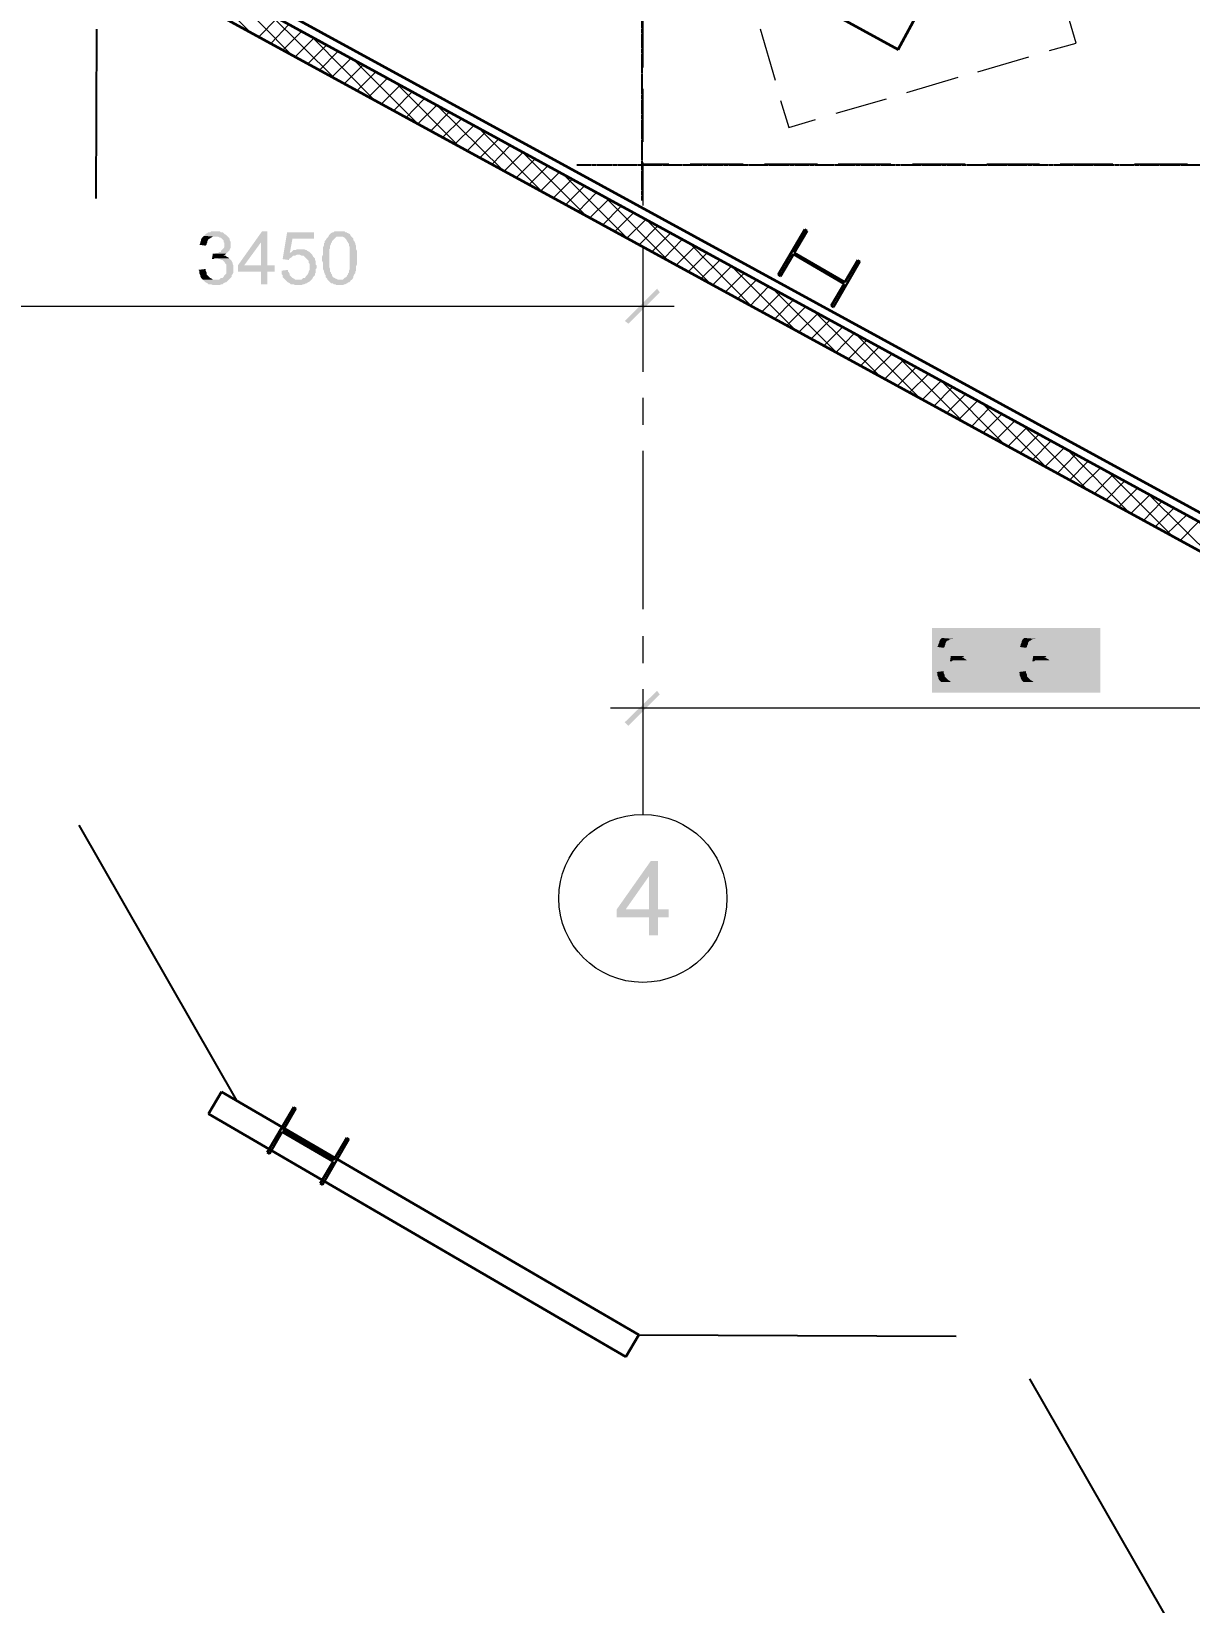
# Model space of a CAD drawing. Header units: millimetres. Extents: x -383313 to -161684, y -117025 to 99224.
# Drawn here: x -357901 to -352428, y -24378 to -16952 of the extents above; entities that cross this region are included whole.
import ezdxf

# ---------------------------------------------------------------- set-up
doc = ezdxf.new("R2010")
doc.units = ezdxf.units.MM
doc.header["$MEASUREMENT"] = 0
doc.linetypes.add('PS-GOST2.303 5', pattern=[24, 20, -1.5, 1, -1.5])
doc.layers.get('Defpoints').update_dxf_attribs({"color": 31})
for name, color, linetype in [('001__КОНСТРУКТИВ__Двери', 13, 'Continuous'), ('001__КОНСТРУКТИВ__Колонны', 14, 'Continuous'), ('001__КОНСТРУКТИВ__размеры внутр.', 7, 'Continuous'), ('PDF_Geometry', 7, 'Continuous'), ('PDF_Solid Fills', 7, 'Continuous'), ('PS_Оси', 5, 'PS-GOST2.303 5')]:
    doc.layers.add(name, color=color, linetype=linetype)
doc.styles.add('PSTUDIO', font='arial.ttf')
doc.dimstyles.new('PS_TICK', dxfattribs={"dimscale": 100, "dimtxt": 2.5, "dimasz": 1, "dimexe": 2, "dimexo": 2, "dimgap": 1, "dimtad": 1, "dimdec": 0, "dimzin": 0, "dimdsep": 46, "dimtxsty": 'PSTUDIO', "dimblk": 'ARCHTICK', "dimcen": 2, "dimdle": 1.5, "dimse1": 1, "dimse2": 1, "dimadec": 0, "dimazin": 0, "dimtfac": 1, "dimtdec": 0, "dimtix": 1, "dimtmove": 1, "dimatfit": 3, "dimldrblk": 'ARCHTICK', "dimfxl": 1, "dimtolj": 1, "dimtzin": 0, "dimarcsym": 0})

# ---------------------------------------------------------------- blocks, each defined once
blk = doc.blocks.new('_ArchTick')
at = {"color": 0, "linetype": 'ByBlock', "const_width": 0.15}
blk.add_lwpolyline([(-0.5, -0.5), (0.5, 0.5)], dxfattribs=at)
blk = doc.blocks.new('*D264')
at = {"layer": '001__КОНСТРУКТИВ__размеры внутр.', "color": 0, "lineweight": -2, "ltscale": 100, "transparency": 16777216}
blk.add_arc((-340355, -23582.1), 2419.2, 151.49301, 180, dxfattribs=at)
at = {"layer": 'Defpoints', "color": 0, "ltscale": 100, "transparency": 16777216}
for p in [(-360678.8, -12544), (-342718.7, -22298.4), (-342642.4, -22794.3), (-343474.2, -23582.1), (-340514.1, -23582.1)]:
    blk.add_point(p, dxfattribs=at)
at = {"layer": '001__КОНСТРУКТИВ__размеры внутр.', "color": 0, "lineweight": -2, "ltscale": 100, "transparency": 16777216, "xscale": 100, "yscale": 100, "zscale": 100}
for p, rotation in [((-342481, -22427.5), 61.49301017023286), ((-342774.3, -23582.1), 269.9999999999997)]:
    blk.add_blockref('_ArchTick', p, dxfattribs=dict(at, rotation=rotation))
at = {"layer": '001__КОНСТРУКТИВ__размеры внутр.', "color": 0, "lineweight": 0, "ltscale": 100, "transparency": 16777216, "insert": (-342920.4, -22930.4), "char_height": 250, "attachment_point": 5, "rotation": 75.74651, "style": 'PSTUDIO'}
blk.add_mtext('\\A1;29°', dxfattribs=at)
blk = doc.blocks.new('A$Cf5759c35')
at = {"layer": 'PDF_Solid Fills'}
for points in [[(1375.8, 347.1), (1371.6, 342.9), (1367.4, 338.7), (1363.1, 330.2), (1363.1, 326), (1358.9, 317.5), (1358.9, 313.3), (1354.7, 304.8), (1384.3, 300.6), (1388.5, 304.8), (1388.5, 309), (1392.8, 317.5), (1392.8, 321.7), (1397, 330.2), (1401.2, 334.4), (1405.5, 334.4), (1409.7, 338.7), (1418.2, 342.9), (1422.4, 342.9), (1430.9, 342.9)], [(1430.9, 368.3), (1409.7, 368.3), (1405.5, 364.1), (1397, 364.1), (1392.8, 359.8), (1384.3, 355.6), (1380.1, 351.4), (1380.1, 351.4), (1375.8, 347.1), (1430.9, 342.9), (1435.1, 342.9), (1443.6, 342.9), (1452, 338.7), (1456.3, 338.7), (1460.5, 334.4), (1464.7, 330.2), (1469, 326), (1469, 317.5), (1473.2, 313.3), (1473.2, 304.8), (1473.2, 300.6), (1473.2, 296.3), (1469, 287.9), (1464.7, 283.6), (1460.5, 279.4), (1456.3, 275.2), (1456.3, 270.9), (1447.8, 270.9), (1443.6, 266.7), (1435.1, 266.7), (1426.6, 262.5), (1422.4, 262.5), (1481.7, 262.5), (1485.9, 266.7), (1490.1, 270.9), (1494.4, 275.2), (1498.6, 279.4), (1498.6, 283.6), (1502.8, 292.1), (1502.8, 296.3), (1502.8, 304.8), (1502.8, 309), (1502.8, 317.5), (1498.6, 326), (1498.6, 330.2), (1494.4, 338.7), (1494.4, 338.7), (1490.1, 342.9), (1485.9, 347.1), (1481.7, 351.4), (1473.2, 355.6), (1469, 359.8), (1464.7, 364.1), (1456.3, 364.1), (1452, 368.3), (1443.6, 368.3), (1439.3, 368.3)], [(1676.2, 368.3), (1650.8, 368.3), (1536.7, 207.4), (1536.7, 177.8), (1646.6, 177.8), (1646.6, 118.5), (1676.2, 118.5), (1676.2, 177.8), (1710.1, 177.8), (1710.1, 207.4), (1676.2, 207.4), (1566.3, 207.4), (1646.6, 317.5)], [(1676.2, 368.3), (1646.6, 317.5), (1646.6, 207.4), (1566.3, 207.4), (1676.2, 207.4)], [(1896.4, 364.1), (1769.4, 364.1), (1748.2, 237.1), (1777.8, 232.8), (1777.8, 237.1), (1782.1, 241.3), (1790.5, 245.5), (1794.8, 249.8), (1794.8, 249.8), (1799, 254), (1807.5, 254), (1815.9, 258.2), (1820.2, 258.2), (1883.7, 262.5), (1883.7, 262.5), (1879.4, 266.7), (1782.1, 266.7), (1794.8, 334.4), (1896.4, 334.4)], [(1964.1, 342.9), (1959.9, 338.7), (1955.6, 334.4), (1951.4, 326), (1947.2, 321.7), (1947.2, 313.3), (1942.9, 313.3), (1942.9, 304.8), (1942.9, 300.6), (1938.7, 292.1), (1938.7, 287.9), (1938.7, 279.4), (1938.7, 275.2), (1938.7, 266.7), (1938.7, 258.2), (1934.5, 249.8), (1934.5, 241.3), (1934.5, 237.1), (1934.5, 228.6), (1938.7, 220.1), (1938.7, 211.7), (1938.7, 203.2), (1938.7, 194.7), (1938.7, 190.5), (1942.9, 182), (1942.9, 177.8), (1947.2, 169.3), (1947.2, 165.1), (1951.4, 160.9), (1951.4, 152.4), (1955.6, 148.2), (1959.9, 143.9), (1959.9, 139.7), (1964.1, 135.5), (2019.1, 139.7), (2014.9, 139.7), (2010.7, 139.7), (2002.2, 143.9), (1998, 143.9), (1993.7, 148.2), (1985.3, 152.4), (1981, 160.9), (1981, 160.9), (1981, 165.1), (1976.8, 169.3), (1976.8, 173.6), (1972.6, 177.8), (1972.6, 186.3), (1972.6, 190.5), (1968.3, 199), (1968.3, 207.4), (1968.3, 215.9), (1968.3, 224.4), (1968.3, 232.8), (1968.3, 241.3), (1968.3, 249.8), (1968.3, 258.2), (1968.3, 266.7), (1968.3, 275.2), (1968.3, 283.6), (1972.6, 287.9), (1972.6, 296.3), (1972.6, 300.6), (1976.8, 309), (1976.8, 313.3), (1981, 317.5), (1981, 321.7), (1985.3, 326), (1989.5, 330.2), (1993.7, 334.4), (1998, 338.7), (2002.2, 342.9), (2010.7, 342.9), (2019.1, 342.9)], [(2019.1, 368.3), (2019.1, 368.3), (1993.7, 368.3), (1989.5, 364.1), (1985.3, 364.1), (1976.8, 359.8), (1972.6, 355.6), (1972.6, 355.6), (1968.3, 351.4), (1964.1, 342.9), (2019.1, 342.9), (2019.1, 342.9), (2027.6, 342.9), (2031.8, 342.9), (2040.3, 338.7), (2044.5, 334.4), (2048.8, 330.2), (2053, 321.7), (2053, 321.7), (2057.2, 317.5), (2057.2, 313.3), (2061.5, 309), (2061.5, 304.8), (2061.5, 300.6), (2065.7, 292.1), (2065.7, 283.6), (2065.7, 279.4), (2065.7, 270.9), (2065.7, 262.5), (2065.7, 249.8), (2065.7, 241.3), (2065.7, 241.3), (2065.7, 228.6), (2065.7, 220.1), (2065.7, 211.7), (2065.7, 203.2), (2065.7, 199), (2065.7, 190.5), (2061.5, 182), (2061.5, 177.8), (2061.5, 173.6), (2057.2, 169.3), (2057.2, 165.1), (2053, 160.9), (2053, 156.6), (2048.8, 152.4), (2040.3, 148.2), (2036.1, 143.9), (2031.8, 139.7), (2023.4, 139.7), (2019.1, 139.7), (1964.1, 135.5), (1968.3, 131.2), (1972.6, 127), (1976.8, 122.8), (1985.3, 122.8), (1989.5, 118.5), (1998, 118.5), (2002.2, 114.3), (2010.7, 114.3), (2019.1, 114.3), (2019.1, 114.3), (2027.6, 114.3), (2031.8, 114.3), (2040.3, 118.5), (2044.5, 118.5), (2053, 122.8), (2057.2, 127), (2061.5, 127), (2065.7, 131.2), (2069.9, 135.5), (2074.2, 139.7), (2078.4, 143.9), (2082.6, 152.4), (2082.6, 156.6), (2086.9, 165.1), (2091.1, 169.3), (2091.1, 173.6), (2091.1, 177.8), (2095.3, 182), (2095.3, 190.5), (2095.3, 194.7), (2095.3, 203.2), (2099.6, 211.7), (2099.6, 215.9), (2099.6, 224.4), (2099.6, 232.8), (2099.6, 241.3), (2099.6, 245.5), (2099.6, 254), (2099.6, 262.5), (2099.6, 270.9), (2099.6, 275.2), (2095.3, 283.6), (2095.3, 287.9), (2095.3, 296.3), (2095.3, 300.6), (2091.1, 309), (2091.1, 313.3), (2086.9, 321.7), (2082.6, 326), (2082.6, 334.4), (2078.4, 338.7), (2078.4, 338.7), (2074.2, 342.9), (2069.9, 347.1), (2065.7, 355.6), (2057.2, 359.8), (2053, 359.8), (2053, 364.1), (2044.5, 364.1), (2040.3, 368.3), (2031.8, 368.3), (2023.4, 368.3)], [(1494.4, 241.3), (1435.1, 241.3), (1439.3, 241.3), (1447.8, 237.1), (1452, 237.1), (1460.5, 232.8), (1464.7, 232.8), (1469, 228.6), (1473.2, 224.4), (1477.4, 215.9), (1481.7, 211.7), (1481.7, 207.4), (1481.7, 199), (1481.7, 190.5), (1481.7, 190.5), (1481.7, 186.3), (1481.7, 177.8), (1481.7, 169.3), (1477.4, 165.1), (1473.2, 160.9), (1469, 152.4), (1464.7, 148.2), (1456.3, 148.2), (1452, 143.9), (1447.8, 139.7), (1439.3, 139.7), (1430.9, 139.7), (1371.6, 139.7), (1375.8, 135.5), (1380.1, 131.2), (1384.3, 127), (1392.8, 122.8), (1397, 118.5), (1405.5, 118.5), (1409.7, 118.5), (1418.2, 114.3), (1422.4, 114.3), (1430.9, 114.3), (1435.1, 114.3), (1443.6, 114.3), (1452, 114.3), (1456.3, 118.5), (1464.7, 118.5), (1469, 122.8), (1477.4, 127), (1481.7, 127), (1485.9, 131.2), (1490.1, 135.5), (1494.4, 139.7), (1498.6, 143.9), (1502.8, 148.2), (1507.1, 152.4), (1507.1, 160.9), (1511.3, 165.1), (1515.5, 173.6), (1515.5, 177.8), (1515.5, 186.3), (1515.5, 190.5), (1515.5, 194.7), (1515.5, 203.2), (1515.5, 207.4), (1511.3, 215.9), (1511.3, 220.1), (1507.1, 228.6), (1502.8, 232.8), (1502.8, 232.8), (1498.6, 237.1)], [(1418.2, 262.5), (1413.9, 237.1), (1413.9, 237.1), (1422.4, 237.1), (1426.6, 241.3), (1435.1, 241.3), (1494.4, 241.3), (1490.1, 245.5), (1481.7, 249.8), (1477.4, 254), (1469, 254), (1477.4, 258.2), (1481.7, 262.5), (1422.4, 262.5)], [(1828.6, 283.6), (1828.6, 283.6), (1815.9, 283.6), (1807.5, 279.4), (1799, 279.4), (1794.8, 275.2), (1790.5, 270.9), (1782.1, 266.7), (1879.4, 266.7), (1875.2, 270.9), (1866.7, 275.2), (1862.5, 279.4), (1858.3, 279.4), (1849.8, 283.6), (1845.6, 283.6), (1837.1, 283.6)], [(1883.7, 262.5), (1820.2, 258.2), (1828.6, 258.2), (1837.1, 254), (1845.6, 254), (1849.8, 249.8), (1854, 245.5), (1858.3, 241.3), (1862.5, 237.1), (1866.7, 232.8), (1871, 228.6), (1871, 220.1), (1875.2, 215.9), (1875.2, 207.4), (1875.2, 199), (1875.2, 199), (1875.2, 194.7), (1875.2, 186.3), (1871, 177.8), (1871, 173.6), (1866.7, 165.1), (1862.5, 160.9), (1858.3, 156.6), (1858.3, 156.6), (1854, 148.2), (1845.6, 148.2), (1841.3, 143.9), (1837.1, 139.7), (1828.6, 139.7), (1820.2, 139.7), (1883.7, 139.7), (1887.9, 143.9), (1887.9, 143.9), (1892.1, 152.4), (1896.4, 156.6), (1900.6, 160.9), (1900.6, 169.3), (1904.8, 173.6), (1904.8, 182), (1904.8, 190.5), (1909.1, 194.7), (1909.1, 203.2), (1909.1, 207.4), (1904.8, 211.7), (1904.8, 220.1), (1904.8, 228.6), (1900.6, 232.8), (1900.6, 241.3), (1896.4, 245.5), (1892.1, 249.8), (1887.9, 258.2)], [(1384.3, 190.5), (1350.4, 186.3), (1354.7, 182), (1354.7, 169.3), (1358.9, 160.9), (1358.9, 156.6), (1363.1, 148.2), (1367.4, 143.9), (1371.6, 139.7), (1430.9, 139.7), (1426.6, 139.7), (1418.2, 139.7), (1413.9, 143.9), (1405.5, 148.2), (1401.2, 152.4), (1401.2, 152.4), (1397, 156.6), (1392.8, 160.9), (1388.5, 165.1), (1388.5, 173.6), (1384.3, 182)], [(1773.6, 186.3), (1739.7, 182), (1744, 182), (1744, 165.1), (1748.2, 160.9), (1748.2, 152.4), (1752.4, 148.2), (1756.7, 143.9), (1760.9, 139.7), (1765.1, 135.5), (1769.4, 131.2), (1773.6, 127), (1782.1, 122.8), (1786.3, 118.5), (1794.8, 118.5), (1799, 118.5), (1807.5, 114.3), (1815.9, 114.3), (1820.2, 114.3), (1824.4, 114.3), (1828.6, 114.3), (1837.1, 114.3), (1845.6, 118.5), (1849.8, 118.5), (1858.3, 122.8), (1862.5, 122.8), (1866.7, 127), (1875.2, 131.2), (1879.4, 135.5), (1883.7, 139.7), (1820.2, 139.7), (1820.2, 139.7), (1815.9, 139.7), (1807.5, 139.7), (1803.2, 143.9), (1794.8, 148.2), (1790.5, 152.4), (1786.3, 156.6), (1782.1, 160.9), (1782.1, 165.1), (1777.8, 173.6), (1773.6, 177.8)], [(4863.9, -1553.6), (4859.7, -1557.9), (4855.5, -1562.1), (4851.2, -1570.6), (4851.2, -1574.8), (4847, -1583.3), (4847, -1587.5), (4842.8, -1596), (4872.4, -1600.2), (4876.6, -1596), (4876.6, -1591.7), (4880.9, -1583.3), (4880.9, -1579), (4885.1, -1570.6), (4889.3, -1566.3), (4893.6, -1566.3), (4897.8, -1562.1), (4906.3, -1557.9), (4910.5, -1557.9), (4919, -1557.9)], [(4919, -1532.5), (4897.8, -1532.5), (4893.6, -1536.7), (4885.1, -1536.7), (4880.9, -1540.9), (4872.4, -1545.2), (4868.2, -1549.4), (4868.2, -1549.4), (4863.9, -1553.6), (4919, -1557.9), (4923.2, -1557.9), (4931.7, -1557.9), (4940.1, -1562.1), (4944.4, -1562.1), (4948.6, -1566.3), (4952.8, -1570.6), (4957.1, -1574.8), (4957.1, -1583.3), (4961.3, -1587.5), (4961.3, -1596), (4961.3, -1600.2), (4961.3, -1604.4), (4957.1, -1612.9), (4952.8, -1617.1), (4948.6, -1621.4), (4944.4, -1625.6), (4944.4, -1629.8), (4935.9, -1629.8), (4931.7, -1634.1), (4923.2, -1634.1), (4914.7, -1638.3), (4910.5, -1638.3), (4969.8, -1638.3), (4974, -1634.1), (4978.2, -1629.8), (4982.5, -1625.6), (4986.7, -1621.4), (4986.7, -1617.1), (4990.9, -1608.7), (4990.9, -1604.4), (4990.9, -1596), (4990.9, -1591.7), (4990.9, -1583.3), (4986.7, -1574.8), (4986.7, -1570.6), (4982.5, -1562.1), (4982.5, -1562.1), (4978.2, -1557.9), (4974, -1553.6), (4969.8, -1549.4), (4961.3, -1545.2), (4957.1, -1540.9), (4952.8, -1536.7), (4944.4, -1536.7), (4940.1, -1532.5), (4931.7, -1532.5), (4927.4, -1532.5)], [(5189.9, -1536.7), (5062.9, -1536.7), (5041.7, -1663.7), (5071.4, -1667.9), (5071.4, -1663.7), (5075.6, -1659.5), (5084.1, -1655.2), (5088.3, -1651), (5088.3, -1651), (5092.5, -1646.8), (5101, -1646.8), (5109.5, -1642.5), (5113.7, -1642.5), (5177.2, -1638.3), (5177.2, -1638.3), (5173, -1634.1), (5075.6, -1634.1), (5088.3, -1566.3), (5189.9, -1566.3)], [(5253.4, -1553.6), (5249.2, -1557.9), (5244.9, -1562.1), (5240.7, -1570.6), (5240.7, -1574.8), (5236.5, -1583.3), (5236.5, -1587.5), (5232.2, -1596), (5261.9, -1600.2), (5266.1, -1596), (5266.1, -1591.7), (5270.3, -1583.3), (5270.3, -1579), (5274.6, -1570.6), (5278.8, -1566.3), (5283, -1566.3), (5287.3, -1562.1), (5295.7, -1557.9), (5300, -1557.9), (5308.4, -1557.9)], [(5308.4, -1532.5), (5287.3, -1532.5), (5283, -1536.7), (5274.6, -1536.7), (5270.3, -1540.9), (5261.9, -1545.2), (5257.6, -1549.4), (5257.6, -1549.4), (5253.4, -1553.6), (5308.4, -1557.9), (5312.7, -1557.9), (5321.1, -1557.9), (5329.6, -1562.1), (5333.8, -1562.1), (5338.1, -1566.3), (5342.3, -1570.6), (5346.5, -1574.8), (5346.5, -1583.3), (5350.8, -1587.5), (5350.8, -1596), (5350.8, -1600.2), (5350.8, -1604.4), (5346.5, -1612.9), (5342.3, -1617.1), (5338.1, -1621.4), (5333.8, -1625.6), (5333.8, -1629.8), (5325.4, -1629.8), (5321.1, -1634.1), (5312.7, -1634.1), (5304.2, -1638.3), (5300, -1638.3), (5359.2, -1638.3), (5363.5, -1634.1), (5367.7, -1629.8), (5371.9, -1625.6), (5376.2, -1621.4), (5376.2, -1617.1), (5380.4, -1608.7), (5380.4, -1604.4), (5380.4, -1596), (5380.4, -1591.7), (5380.4, -1583.3), (5376.2, -1574.8), (5376.2, -1570.6), (5371.9, -1562.1), (5371.9, -1562.1), (5367.7, -1557.9), (5363.5, -1553.6), (5359.2, -1549.4), (5350.8, -1545.2), (5346.5, -1540.9), (5342.3, -1536.7), (5333.8, -1536.7), (5329.6, -1532.5), (5321.1, -1532.5), (5316.9, -1532.5)], [(5452.4, -1557.9), (5448.1, -1562.1), (5443.9, -1566.3), (5439.7, -1574.8), (5435.4, -1579), (5435.4, -1587.5), (5431.2, -1587.5), (5431.2, -1596), (5431.2, -1600.2), (5427, -1608.7), (5427, -1612.9), (5427, -1621.4), (5427, -1625.6), (5427, -1634.1), (5427, -1642.5), (5422.7, -1651), (5422.7, -1659.5), (5422.7, -1663.7), (5422.7, -1672.2), (5427, -1680.6), (5427, -1689.1), (5427, -1697.6), (5427, -1706), (5427, -1710.3), (5431.2, -1718.7), (5431.2, -1723), (5435.4, -1731.4), (5435.4, -1735.7), (5439.7, -1739.9), (5439.7, -1748.4), (5443.9, -1752.6), (5448.1, -1756.8), (5448.1, -1761.1), (5452.4, -1765.3), (5507.4, -1761.1), (5503.2, -1761.1), (5498.9, -1761.1), (5490.5, -1756.8), (5486.2, -1756.8), (5482, -1752.6), (5473.5, -1748.4), (5469.3, -1739.9), (5469.3, -1739.9), (5469.3, -1735.7), (5465.1, -1731.4), (5465.1, -1727.2), (5460.8, -1723), (5460.8, -1714.5), (5460.8, -1710.3), (5456.6, -1701.8), (5456.6, -1693.3), (5456.6, -1684.9), (5456.6, -1676.4), (5456.6, -1667.9), (5456.6, -1659.5), (5456.6, -1651), (5456.6, -1642.5), (5456.6, -1634.1), (5456.6, -1625.6), (5456.6, -1617.1), (5460.8, -1612.9), (5460.8, -1604.4), (5460.8, -1600.2), (5465.1, -1591.7), (5465.1, -1587.5), (5469.3, -1583.3), (5469.3, -1579), (5473.5, -1574.8), (5477.8, -1570.6), (5482, -1566.3), (5486.2, -1562.1), (5490.5, -1557.9), (5498.9, -1557.9), (5507.4, -1557.9)], [(5507.4, -1532.5), (5507.4, -1532.5), (5482, -1532.5), (5477.8, -1536.7), (5473.5, -1536.7), (5465.1, -1540.9), (5460.8, -1545.2), (5460.8, -1545.2), (5456.6, -1549.4), (5452.4, -1557.9), (5507.4, -1557.9), (5507.4, -1557.9), (5515.9, -1557.9), (5520.1, -1557.9), (5528.6, -1562.1), (5532.8, -1566.3), (5537, -1570.6), (5541.3, -1579), (5541.3, -1579), (5545.5, -1583.3), (5545.5, -1587.5), (5549.7, -1591.7), (5549.7, -1596), (5549.7, -1600.2), (5554, -1608.7), (5554, -1617.1), (5554, -1621.4), (5554, -1629.8), (5554, -1638.3), (5554, -1651), (5554, -1659.5), (5554, -1659.5), (5554, -1672.2), (5554, -1680.6), (5554, -1689.1), (5554, -1697.6), (5554, -1701.8), (5554, -1710.3), (5549.7, -1718.7), (5549.7, -1723), (5549.7, -1727.2), (5545.5, -1731.4), (5545.5, -1735.7), (5541.3, -1739.9), (5541.3, -1744.1), (5537, -1748.4), (5528.6, -1752.6), (5524.3, -1756.8), (5520.1, -1761.1), (5511.6, -1761.1), (5507.4, -1761.1), (5452.4, -1765.3), (5456.6, -1769.5), (5460.8, -1773.8), (5465.1, -1778), (5473.5, -1778), (5477.8, -1782.2), (5486.2, -1782.2), (5490.5, -1786.5), (5498.9, -1786.5), (5507.4, -1786.5), (5507.4, -1786.5), (5515.9, -1786.5), (5520.1, -1786.5), (5528.6, -1782.2), (5532.8, -1782.2), (5541.3, -1778), (5545.5, -1773.8), (5549.7, -1773.8), (5554, -1769.5), (5558.2, -1765.3), (5562.4, -1761.1), (5566.7, -1756.8), (5570.9, -1748.4), (5570.9, -1744.1), (5575.1, -1735.7), (5579.4, -1731.4), (5579.4, -1727.2), (5579.4, -1723), (5583.6, -1718.7), (5583.6, -1710.3), (5583.6, -1706), (5583.6, -1697.6), (5587.8, -1689.1), (5587.8, -1684.9), (5587.8, -1676.4), (5587.8, -1667.9), (5587.8, -1659.5), (5587.8, -1655.2), (5587.8, -1646.8), (5587.8, -1638.3), (5587.8, -1629.8), (5587.8, -1625.6), (5583.6, -1617.1), (5583.6, -1612.9), (5583.6, -1604.4), (5583.6, -1600.2), (5579.4, -1591.7), (5579.4, -1587.5), (5575.1, -1579), (5570.9, -1574.8), (5570.9, -1566.3), (5566.7, -1562.1), (5566.7, -1562.1), (5562.4, -1557.9), (5558.2, -1553.6), (5554, -1545.2), (5545.5, -1540.9), (5541.3, -1540.9), (5541.3, -1536.7), (5532.8, -1536.7), (5528.6, -1532.5), (5520.1, -1532.5), (5511.6, -1532.5)], [(5122.2, -1617.1), (5122.2, -1617.1), (5109.5, -1617.1), (5101, -1621.4), (5092.5, -1621.4), (5088.3, -1625.6), (5084.1, -1629.8), (5075.6, -1634.1), (5173, -1634.1), (5168.7, -1629.8), (5160.3, -1625.6), (5156, -1621.4), (5151.8, -1621.4), (5143.3, -1617.1), (5139.1, -1617.1), (5130.6, -1617.1)], [(4982.5, -1659.5), (4923.2, -1659.5), (4927.4, -1659.5), (4935.9, -1663.7), (4940.1, -1663.7), (4948.6, -1667.9), (4952.8, -1667.9), (4957.1, -1672.2), (4961.3, -1676.4), (4965.5, -1684.9), (4969.8, -1689.1), (4969.8, -1693.3), (4969.8, -1701.8), (4969.8, -1710.3), (4969.8, -1710.3), (4969.8, -1714.5), (4969.8, -1723), (4969.8, -1731.4), (4965.5, -1735.7), (4961.3, -1739.9), (4957.1, -1748.4), (4952.8, -1752.6), (4944.4, -1752.6), (4940.1, -1756.8), (4935.9, -1761.1), (4927.4, -1761.1), (4919, -1761.1), (4859.7, -1761.1), (4863.9, -1765.3), (4868.2, -1769.5), (4872.4, -1773.8), (4880.9, -1778), (4885.1, -1782.2), (4893.6, -1782.2), (4897.8, -1782.2), (4906.3, -1786.5), (4910.5, -1786.5), (4919, -1786.5), (4923.2, -1786.5), (4931.7, -1786.5), (4940.1, -1786.5), (4944.4, -1782.2), (4952.8, -1782.2), (4957.1, -1778), (4965.5, -1773.8), (4969.8, -1773.8), (4974, -1769.5), (4978.2, -1765.3), (4982.5, -1761.1), (4986.7, -1756.8), (4990.9, -1752.6), (4995.2, -1748.4), (4995.2, -1739.9), (4999.4, -1735.7), (5003.6, -1727.2), (5003.6, -1723), (5003.6, -1714.5), (5003.6, -1710.3), (5003.6, -1706), (5003.6, -1697.6), (5003.6, -1693.3), (4999.4, -1684.9), (4999.4, -1680.6), (4995.2, -1672.2), (4990.9, -1667.9), (4990.9, -1667.9), (4986.7, -1663.7)], [(4906.3, -1638.3), (4902, -1663.7), (4902, -1663.7), (4910.5, -1663.7), (4914.7, -1659.5), (4923.2, -1659.5), (4982.5, -1659.5), (4978.2, -1655.2), (4969.8, -1651), (4965.5, -1646.8), (4957.1, -1646.8), (4965.5, -1642.5), (4969.8, -1638.3), (4910.5, -1638.3)], [(5177.2, -1638.3), (5113.7, -1642.5), (5122.2, -1642.5), (5130.6, -1646.8), (5139.1, -1646.8), (5143.3, -1651), (5147.6, -1655.2), (5151.8, -1659.5), (5156, -1663.7), (5160.3, -1667.9), (5164.5, -1672.2), (5164.5, -1680.6), (5168.7, -1684.9), (5168.7, -1693.3), (5168.7, -1701.8), (5168.7, -1701.8), (5168.7, -1706), (5168.7, -1714.5), (5164.5, -1723), (5164.5, -1727.2), (5160.3, -1735.7), (5156, -1739.9), (5151.8, -1744.1), (5151.8, -1744.1), (5147.6, -1752.6), (5139.1, -1752.6), (5134.9, -1756.8), (5130.6, -1761.1), (5122.2, -1761.1), (5113.7, -1761.1), (5177.2, -1761.1), (5181.4, -1756.8), (5181.4, -1756.8), (5185.7, -1748.4), (5189.9, -1744.1), (5194.1, -1739.9), (5194.1, -1731.4), (5198.4, -1727.2), (5198.4, -1718.7), (5198.4, -1710.3), (5202.6, -1706), (5202.6, -1697.6), (5202.6, -1693.3), (5198.4, -1689.1), (5198.4, -1680.6), (5198.4, -1672.2), (5194.1, -1667.9), (5194.1, -1659.5), (5189.9, -1655.2), (5185.7, -1651), (5181.4, -1642.5)], [(5371.9, -1659.5), (5312.7, -1659.5), (5316.9, -1659.5), (5325.4, -1663.7), (5329.6, -1663.7), (5338.1, -1667.9), (5342.3, -1667.9), (5346.5, -1672.2), (5350.8, -1676.4), (5355, -1684.9), (5359.2, -1689.1), (5359.2, -1693.3), (5359.2, -1701.8), (5359.2, -1710.3), (5359.2, -1710.3), (5359.2, -1714.5), (5359.2, -1723), (5359.2, -1731.4), (5355, -1735.7), (5350.8, -1739.9), (5346.5, -1748.4), (5342.3, -1752.6), (5333.8, -1752.6), (5329.6, -1756.8), (5325.4, -1761.1), (5316.9, -1761.1), (5308.4, -1761.1), (5249.2, -1761.1), (5253.4, -1765.3), (5257.6, -1769.5), (5261.9, -1773.8), (5270.3, -1778), (5274.6, -1782.2), (5283, -1782.2), (5287.3, -1782.2), (5295.7, -1786.5), (5300, -1786.5), (5308.4, -1786.5), (5312.7, -1786.5), (5321.1, -1786.5), (5329.6, -1786.5), (5333.8, -1782.2), (5342.3, -1782.2), (5346.5, -1778), (5355, -1773.8), (5359.2, -1773.8), (5363.5, -1769.5), (5367.7, -1765.3), (5371.9, -1761.1), (5376.2, -1756.8), (5380.4, -1752.6), (5384.6, -1748.4), (5384.6, -1739.9), (5388.9, -1735.7), (5393.1, -1727.2), (5393.1, -1723), (5393.1, -1714.5), (5393.1, -1710.3), (5393.1, -1706), (5393.1, -1697.6), (5393.1, -1693.3), (5388.9, -1684.9), (5388.9, -1680.6), (5384.6, -1672.2), (5380.4, -1667.9), (5380.4, -1667.9), (5376.2, -1663.7)], [(5295.7, -1638.3), (5291.5, -1663.7), (5291.5, -1663.7), (5300, -1663.7), (5304.2, -1659.5), (5312.7, -1659.5), (5371.9, -1659.5), (5367.7, -1655.2), (5359.2, -1651), (5355, -1646.8), (5346.5, -1646.8), (5355, -1642.5), (5359.2, -1638.3), (5300, -1638.3)], [(4872.4, -1710.3), (4838.5, -1714.5), (4842.8, -1718.7), (4842.8, -1731.4), (4847, -1739.9), (4847, -1744.1), (4851.2, -1752.6), (4855.5, -1756.8), (4859.7, -1761.1), (4919, -1761.1), (4914.7, -1761.1), (4906.3, -1761.1), (4902, -1756.8), (4893.6, -1752.6), (4889.3, -1748.4), (4889.3, -1748.4), (4885.1, -1744.1), (4880.9, -1739.9), (4876.6, -1735.7), (4876.6, -1727.2), (4872.4, -1718.7)], [(5067.1, -1714.5), (5033.3, -1718.7), (5037.5, -1718.7), (5037.5, -1735.7), (5041.7, -1739.9), (5041.7, -1748.4), (5046, -1752.6), (5050.2, -1756.8), (5054.4, -1761.1), (5058.7, -1765.3), (5062.9, -1769.5), (5067.1, -1773.8), (5075.6, -1778), (5079.8, -1782.2), (5088.3, -1782.2), (5092.5, -1782.2), (5101, -1786.5), (5109.5, -1786.5), (5113.7, -1786.5), (5117.9, -1786.5), (5122.2, -1786.5), (5130.6, -1786.5), (5139.1, -1782.2), (5143.3, -1782.2), (5151.8, -1778), (5156, -1778), (5160.3, -1773.8), (5168.7, -1769.5), (5173, -1765.3), (5177.2, -1761.1), (5113.7, -1761.1), (5113.7, -1761.1), (5109.5, -1761.1), (5101, -1761.1), (5096.8, -1756.8), (5088.3, -1752.6), (5084.1, -1748.4), (5079.8, -1744.1), (5075.6, -1739.9), (5075.6, -1735.7), (5071.4, -1727.2), (5067.1, -1723)], [(5261.9, -1710.3), (5228, -1714.5), (5232.2, -1718.7), (5232.2, -1731.4), (5236.5, -1739.9), (5236.5, -1744.1), (5240.7, -1752.6), (5244.9, -1756.8), (5249.2, -1761.1), (5308.4, -1761.1), (5304.2, -1761.1), (5295.7, -1761.1), (5291.5, -1756.8), (5283, -1752.6), (5278.8, -1748.4), (5278.8, -1748.4), (5274.6, -1744.1), (5270.3, -1739.9), (5266.1, -1735.7), (5266.1, -1727.2), (5261.9, -1718.7)], [(3522, -2607.7), (3488.1, -2607.7), (3327.2, -2836.3), (3327.2, -2874.4), (3479.6, -2874.4), (3479.6, -2959.1), (3522, -2959.1), (3522, -2874.4), (3572.8, -2874.4), (3572.8, -2836.3), (3522, -2836.3), (3369.6, -2836.3), (3479.6, -2679.7)], [(3522, -2607.7), (3479.6, -2679.7), (3479.6, -2836.3), (3369.6, -2836.3), (3522, -2836.3)]]:
    blk.add_hatch(color=8, dxfattribs=at).paths.add_polyline_path(points)
at = {"layer": 'PDF_Geometry', "color": 8, "lineweight": 35}
for points in [[(38379.2, 12369.8), (38379.2, 6997.7), (37477.5, 6997.7), (37477.5, 6366.9), (38379.2, 6366.9), (38379.2, 999.1), (37477.5, 999.1), (37477.5, 368.3), (38379.2, 368.3), (38379.2, -4999.6), (37477.5, -4999.6), (37477.5, -5630.3), (38379.2, -5630.3), (38379.2, -7277.1), (17640.1, -7277.1), (-1888.1, 3395.1), (-1270, 4466.2)], [(-2582.3, 2887.1), (-2209.8, 3526.4), (17627.4, -7315.2), (38290.3, -7315.2), (38290.3, -8187.3)], [(-2480.7, 2827.9), (-2167.5, 3365.5), (17597.8, -7433.7), (38171.8, -7433.7), (38171.8, -8187.3)]]:
    blk.add_lwpolyline(points, dxfattribs=at)
blk.add_lwpolyline([(4656.5, 1227.7), (5067.1, 1985.4), (4584.5, 2247.9), (4173.9, 1494.4)], close=True, dxfattribs=at)
at = {"layer": 'PDF_Geometry', "color": 8, "lineweight": 9}
for points in [[(1595.8, 1308.1), (1295.4, 1608.7)], [(1794.8, 1198), (1494.4, 1502.8)], [(1633.9, 1286.9), (1722.8, 1375.8)], [(1993.7, 1092.2), (1688.9, 1392.8)], [(1693.2, 1257.3), (1777.8, 1346.2)], [(1748.2, 1223.4), (1837.1, 1312.3)], [(1807.5, 1193.8), (1896.4, 1282.7)], [(2188.5, 982.1), (1887.9, 1286.9)], [(1866.7, 1159.9), (1955.6, 1248.8)], [(1921.8, 1130.3), (2010.7, 1219.2)], [(1981, 1096.4), (2069.9, 1185.3)], [(2040.3, 1066.8), (2129.2, 1155.7)], [(2086.9, 1176.9), (2387.4, 876.3), (2476.3, 965.2)], [(2099.6, 1032.9), (2188.5, 1121.8)], [(2154.6, 1003.3), (2243.5, 1092.2)], [(2213.9, 969.4), (2302.8, 1058.3)], [(2586.4, 766.2), (2285.8, 1066.8)], [(2273.1, 939.8), (2362, 1028.7)], [(2332.4, 905.9), (2417.1, 994.8)], [(2446.7, 842.4), (2535.6, 931.3)], [(2785.4, 660.4), (2480.6, 961)], [(2506, 812.8), (2594.9, 901.7)], [(2561, 778.9), (2649.9, 867.8)], [(2620.3, 749.3), (2709.2, 838.2)], [(2980.1, 550.3), (2679.5, 850.9)], [(2679.5, 715.4), (2768.4, 804.3)], [(2738.8, 685.8), (2823.5, 774.7)], [(3179.1, 444.5), (2878.5, 745.1)], [(2793.8, 651.9), (2882.7, 740.8)], [(2853.1, 622.3), (2942, 711.2)], [(2912.4, 588.4), (3001.3, 677.3)], [(2967.4, 558.8), (3056.3, 647.7)], [(3026.7, 524.9), (3115.6, 613.8)], [(3378, 334.4), (3077.5, 635)], [(3085.9, 495.3), (3174.8, 584.2)], [(3145.2, 461.4), (3229.9, 550.3)], [(3200.2, 431.8), (3289.1, 520.7)], [(3577, 224.4), (3272.2, 529.2)], [(3259.5, 397.9), (3348.4, 486.8)], [(3318.8, 368.3), (3407.7, 457.2)], [(3373.8, 334.4), (3462.7, 423.3)], [(3433.1, 304.8), (3522, 393.7)], [(3771.7, 118.5), (3471.2, 419.1)], [(3492.3, 270.9), (3581.2, 359.8)], [(3551.6, 241.3), (3636.3, 330.2)], [(3970.7, 8.5), (3670.1, 313.3)], [(3606.6, 207.4), (3695.5, 296.3)], [(3665.9, 177.8), (3754.8, 266.7)], [(3725.2, 143.9), (3814.1, 232.8)], [(3780.2, 114.3), (3869.1, 203.2), (4169.7, -97.4)], [(3839.5, 80.4), (3928.4, 169.3)], [(3898.7, 50.8), (3987.6, 139.7)], [(3958, 16.9), (4042.7, 105.8)], [(4013, -12.7), (4101.9, 76.2)], [(4368.6, -207.4), (4068.1, 93.1)], [(4072.3, -46.6), (4161.2, 42.3)], [(4131.6, -76.2), (4220.5, 12.7)], [(4186.6, -110.1), (4275.5, -21.2)], [(4245.9, -139.7), (4334.8, -50.8)], [(4567.6, -313.3), (4262.8, -12.7)], [(4305.1, -173.6), (4394, -84.7)], [(4364.4, -203.2), (4449.1, -114.3)], [(4419.4, -237.1), (4508.3, -148.2)], [(4762.3, -423.3), (4461.8, -122.8)], [(4478.7, -266.7), (4567.6, -177.8)], [(4538, -300.6), (4626.9, -211.7)], [(4593, -330.2), (4681.9, -241.3)], [(4652.3, -364.1), (4741.2, -275.2)], [(4961.3, -529.2), (4660.7, -228.6)], [(4711.5, -393.7), (4800.4, -304.8)], [(4770.8, -427.6), (4859.7, -338.7), (5160.3, -639.2)], [(4825.8, -457.2), (4914.7, -368.3)], [(4885.1, -491.1), (4974, -402.2)], [(4944.4, -520.7), (5033.3, -431.8)], [(5359.2, -749.3), (5054.4, -444.5)], [(5003.6, -554.6), (5088.3, -465.7)], [(5058.7, -584.2), (5147.6, -495.3)], [(5117.9, -618.1), (5206.8, -529.2)], [(5177.2, -647.7), (5266.1, -558.8)], [(5232.2, -681.6), (5321.1, -592.7)], [(5554, -855.1), (5253.4, -554.6)], [(5291.5, -711.2), (5380.4, -622.3)], [(5350.8, -745.1), (5439.7, -656.2)], [(5752.9, -965.2), (5452.4, -660.4)], [(5410, -774.7), (5494.7, -685.8)], [(5465.1, -808.6), (5554, -719.7)], [(5524.3, -838.2), (5613.2, -749.3)], [(5583.6, -872.1), (5672.5, -783.2)], [(5638.6, -901.7), (5727.5, -812.8)], [(5951.9, -1071), (5651.3, -770.5)], [(5697.9, -935.6), (5786.8, -846.7)], [(5757.2, -965.2), (5846.1, -876.3)], [(6150.9, -1181.1), (5846.1, -880.5)], [(5816.4, -999.1), (5901.1, -910.2)], [(5871.5, -1028.7), (5960.4, -939.8)], [(5930.7, -1058.3), (6019.6, -973.7)], [(5990, -1092.2), (6078.9, -1003.3)]]:
    blk.add_lwpolyline(points, dxfattribs=at)
at = {"layer": 'PDF_Geometry', "color": 8, "lineweight": 13}
for points in [[(5371.9, 1223.4), (5498.9, 1257.3), (5435.4, 1473.2)], [(3450, 1392.8), (3450, 1143)], [(4004.6, 1325), (4076.5, 1083.7)], [(5033.3, 1121.8), (5274.6, 1193.8)], [(3450, 1041.4), (3450, 791.6)], [(4698.8, 1024.5), (4940.1, 1096.4)], [(4101.9, 986.4), (4140, 859.4), (4267, 897.5)], [(4364.4, 927.1), (4601.5, 994.8)], [(3450, 694.3), (3450, 491.1)], [(3572.8, 685.8), (3450, 685.8)], [(3924.1, 685.8), (3674.4, 685.8)], [(4275.5, 685.8), (4025.7, 685.8)], [(4622.6, 685.8), (4372.9, 685.8)], [(4974, 685.8), (4724.2, 685.8)], [(5325.4, 685.8), (5075.6, 685.8)], [(5672.5, 685.8), (5422.7, 685.8)], [(6023.9, 685.8), (5774.1, 685.8)], [(3450, 296.3), (3450, -296.3)], [(3598.2, 12.7), (-152.4, 12.7)], [(3450, -419.1), (3450, -546.1)], [(3450, -668.9), (3450, -1418.2)], [(3450, -1545.2), (3450, -1672.2)], [(3450, -1794.9), (3450, -2387.6)], [(3297.6, -1883.8), (7128.8, -1883.8)]]:
    blk.add_lwpolyline(points, dxfattribs=at)
blk.add_circle((3450.8, -2784.4), 397.1, dxfattribs=at)
at = {"layer": 'PDF_Solid Fills', "color": 8, "lineweight": 13}
for points in [[(3365.3, -55), (3382.3, -67.7), (3517.7, 97.4)], [(3382.3, -67.7), (3517.7, 97.4), (3530.4, 80.4)], [(4817.4, -1507.1), (4817.4, -1811.9), (5613.2, -1507.1)], [(4817.4, -1811.9), (5613.2, -1507.1), (5613.2, -1811.9)], [(3517.7, -1803.4), (3382.3, -1968.5), (3365.3, -1951.6)], [(3530.4, -1820.3), (3517.7, -1803.4), (3382.3, -1968.5)]]:
    blk.add_solid(points, dxfattribs=at)

msp = doc.modelspace()

# ---------------------------------------------------------------- linework, layer by layer
at = {"lineweight": 30, "ltscale": 100}
for p, q in [((-357003.49443, -21963.67845), (-357063.87798, -22067.37912)), ((-357003.49443, -21963.67845), (-355030.67743, -23112.42403)), ((-357063.87798, -22067.37912), (-355091.06097, -23216.12469)), ((-355030.67743, -23112.42403), (-355091.06097, -23216.12469))]:
    msp.add_line(p, q, dxfattribs=at)
at = {"lineweight": 0, "ltscale": 100}
msp.add_line((-356554.6386, -22246.44911), (-356550.82509, -22240.28108), dxfattribs=at)
at = {"layer": '001__КОНСТРУКТИВ__Двери', "ltscale": 100}
for p, q in [((-357593.08027, -16940.59131), (-357596.03594, -17740.58585)), ((-357676.96362, -20703.64356), (-356931.76814, -22005.44374)), ((-355030.67743, -23112.42403), (-353530.68767, -23117.9659)), ((-353183.3563, -23320.21241), (-352438.16082, -24622.01259))]:
    msp.add_line(p, q, dxfattribs=at)
at = {"layer": '001__КОНСТРУКТИВ__Колонны', "linetype": 'Continuous', "lineweight": 30}
for p, q in [((-354371.13703, -18102.86486), (-354245.84118, -17887.68598)), ((-354235.3847, -17893.77465), (-354296.01984, -17997.9074)), ((-354245.84118, -17887.68598), (-354235.3847, -17893.77465)), ((-354300.04541, -18004.82078), (-354360.68055, -18108.95353)), ((-354060.26425, -18144.44222), (-354300.04541, -18004.82078)), ((-354296.01984, -17997.9074), (-354056.23868, -18137.52884)), ((-353985.14706, -18039.48476), (-354110.44291, -18254.66364)), ((-354056.23868, -18137.52884), (-353995.60354, -18033.39609)), ((-353995.60354, -18033.39609), (-353985.14706, -18039.48476)), ((-354360.68055, -18108.95353), (-354371.13703, -18102.86486)), ((-354120.89939, -18248.57497), (-354060.26425, -18144.44222)), ((-354110.44291, -18254.66364), (-354120.89939, -18248.57497)), ((-356786.47873, -22250.89144), (-356661.18288, -22035.71256)), ((-356650.72639, -22041.80123), (-356711.36154, -22145.93398)), ((-356661.18288, -22035.71256), (-356650.72639, -22041.80123)), ((-356715.3871, -22152.84736), (-356776.02225, -22256.98011)), ((-356475.60595, -22292.46879), (-356715.3871, -22152.84736)), ((-356711.36154, -22145.93398), (-356471.58038, -22285.55542)), ((-356400.48875, -22187.51134), (-356525.78461, -22402.69022)), ((-356471.58038, -22285.55542), (-356410.94524, -22181.42267)), ((-356410.94524, -22181.42267), (-356400.48875, -22187.51134)), ((-356776.02225, -22256.98011), (-356786.47873, -22250.89144)), ((-356536.24109, -22396.60154), (-356475.60595, -22292.46879)), ((-356525.78461, -22402.69022), (-356536.24109, -22396.60154))]:
    msp.add_line(p, q, dxfattribs=at)
at = {"layer": 'PS_Оси'}
for points in [[(-355014.05882, -17751.00662), (-355014.05882, -17582.0977), (-355014.05882, -11582.0977), (-355014.05882, -5582.0977), (-355014.05882, -582.3977), (-355014.05882, 2825.4576)], [(-355322.62659, -17582.0977), (-355014.05882, -17582.0977), (-350514.05882, -17582.0977), (-345514.05882, -17582.0977), (-340514.05882, -17582.0977), (-335514.05882, -17582.0977), (-330514.05882, -17582.0977), (-325514.05882, -17582.0977), (-320514.05882, -17582.0977), (-316483.98892, -17582.0977)]]:
    msp.add_lwpolyline(points, dxfattribs=at)

# ---------------------------------------------------------------- block references
at = {"ltscale": 100}
msp.add_blockref('A$Cf5759c35', (-358461.97282, -18264.93104), dxfattribs=at)

# ---------------------------------------------------------------- dimensions: what is measured, and where the dimension line sits
at = {"layer": '001__КОНСТРУКТИВ__размеры внутр.', "lineweight": 0, "ltscale": 100}
dim = msp.add_angular_dim_2l(base=(-342642.40087, -22794.29036), line1=((-342718.66763, -22298.38279), (-360678.77735, -12544.00169)), line2=((-343474.22675, -23582.0977), (-340514.05882, -23582.0977)), dimstyle='PS_TICK', dxfattribs=at)
dim.commit()
dim.dimension.update_dxf_attribs({"geometry": '*D264', "text_midpoint": (-342920.42943, -22930.40687)})

doc.saveas('drawing.dxf')
